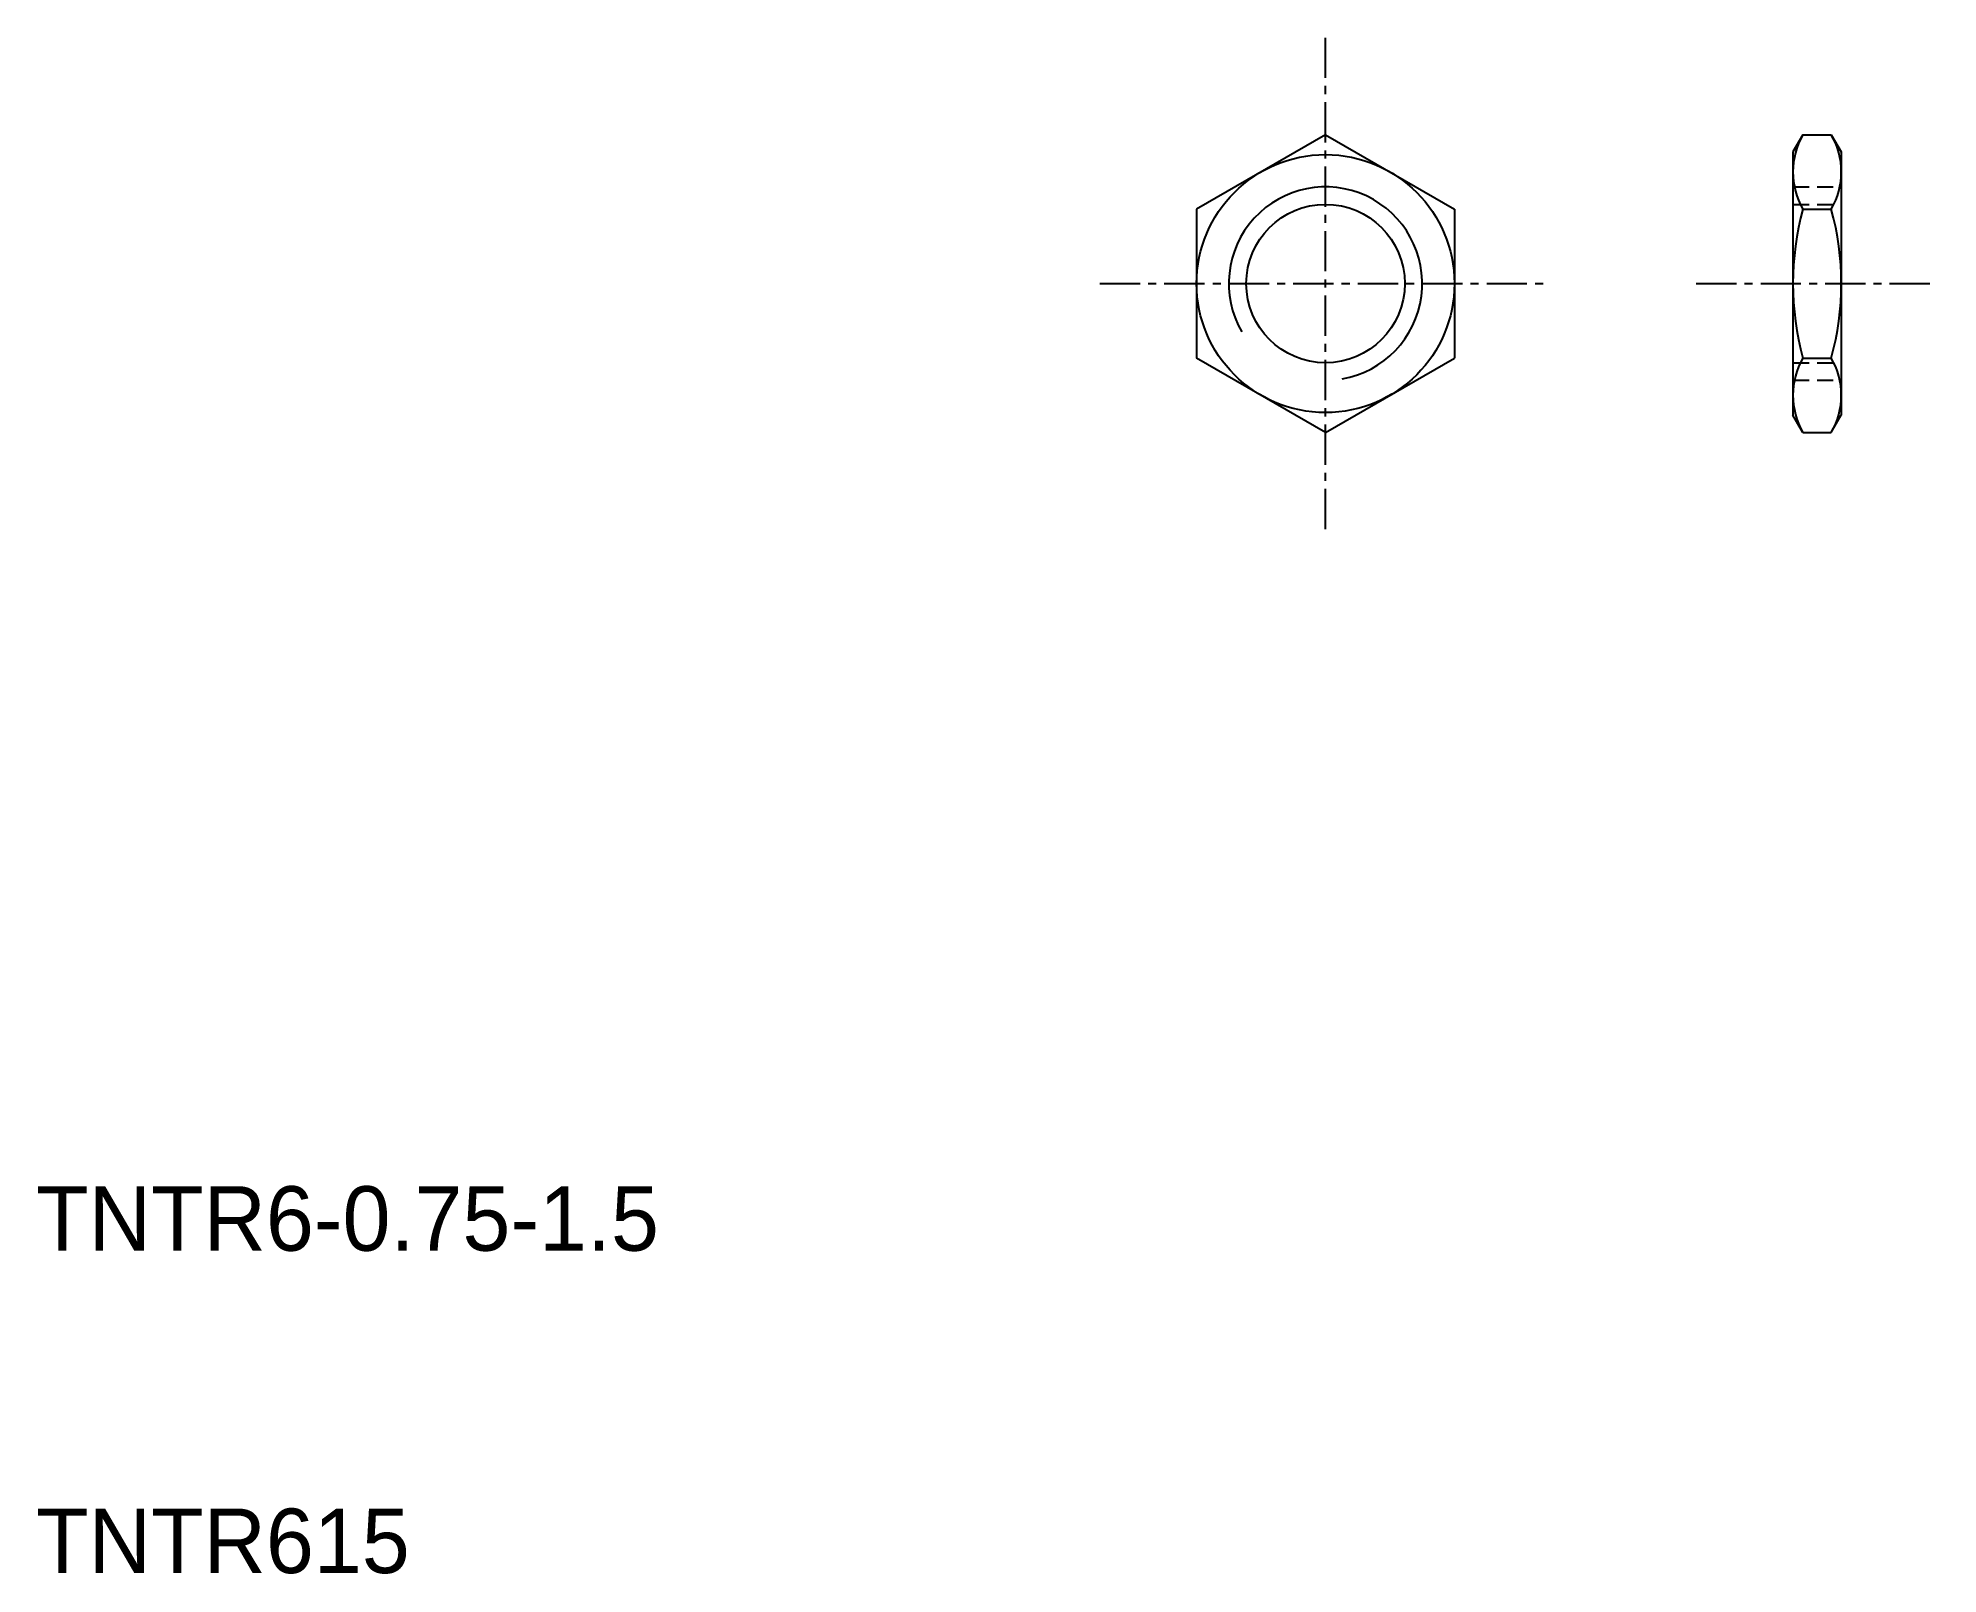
# Model space of a CAD drawing. Extents: x 10.1 to 69, y 10 to 57.6.
import ezdxf

# ---------------------------------------------------------------- set-up
doc = ezdxf.new("R2010")
doc.units = 0
doc.linetypes.add('CENTER', pattern=[2, 1.25, -0.25, 0.25, -0.25])
doc.linetypes.add('DASHED', pattern=[0.75, 0.5, -0.25])
doc.layers.get('0').update_dxf_attribs({"linetype": 'CONTINUOUS'})
doc.layers.add('CENTER', color=1, linetype='CENTER')

msp = doc.modelspace()

# ---------------------------------------------------------------- linework, layer by layer
at = {"color": 7, "linetype": 'CONTINUOUS'}
for p, q in [((50, 54.619), (46, 52.309)), ((50, 54.619), (54, 52.309)), ((64.809, 54.619), (64.5, 54.083)), ((64.809, 54.619), (65.691, 54.619)), ((65.691, 54.619), (66, 54.083)), ((64.5, 54.083), (64.5, 45.917)), ((66, 54.083), (66, 45.917)), ((46, 52.309), (46, 47.691)), ((54, 52.309), (54, 47.691)), ((64.809, 52.309), (65.691, 52.309)), ((50, 45.381), (46, 47.691)), ((50, 45.381), (54, 47.691)), ((64.809, 47.691), (65.691, 47.691)), ((64.809, 45.381), (64.5, 45.917)), ((65.691, 45.381), (66, 45.917)), ((64.809, 45.381), (65.691, 45.381))]:
    msp.add_line(p, q, dxfattribs=at)
at = {"color": 3, "linetype": 'DASHED'}
for p, q in [((64.5, 53), (66, 53)), ((64.5, 52.459), (66, 52.459)), ((64.5, 47.541), (66, 47.541)), ((64.5, 47), (66, 47))]:
    msp.add_line(p, q, dxfattribs=at)
at = {"color": 7, "linetype": 'CONTINUOUS'}
for radius in [4, 2.458]:
    msp.add_circle((50, 50), radius, dxfattribs=at)
for centre, radius, start, end in [((66.809, 53.464), 2.309, 150, 210), ((63.691, 53.464), 2.309, 330, 30), ((73.274, 50), 8.774, 164.73852, 195.26148), ((57.226, 50), 8.774, 344.73852, 15.26148), ((66.809, 46.536), 2.309, 150, 210), ((63.691, 46.536), 2.309, 330, 30)]:
    msp.add_arc(centre, radius, start, end, dxfattribs=at)
at = {"color": 3, "linetype": 'CONTINUOUS'}
msp.add_arc((50, 50), 3, 280, 210, dxfattribs=at)
at = {"layer": 'CENTER', "color": 1, "linetype": 'CENTER'}
for p, q in [((50, 42.381), (50, 57.619)), ((43, 50), (57, 50)), ((61.5, 50), (69, 50))]:
    msp.add_line(p, q, dxfattribs=at)

# ---------------------------------------------------------------- texts
at = {"color": 7, "linetype": 'CONTINUOUS'}
for s, p in [('TNTR6-0.75-1.5', (10, 20)), ('TNTR615', (10, 10))]:
    msp.add_text(s, height=2, dxfattribs=at).set_placement(p)

doc.saveas('drawing.dxf')
